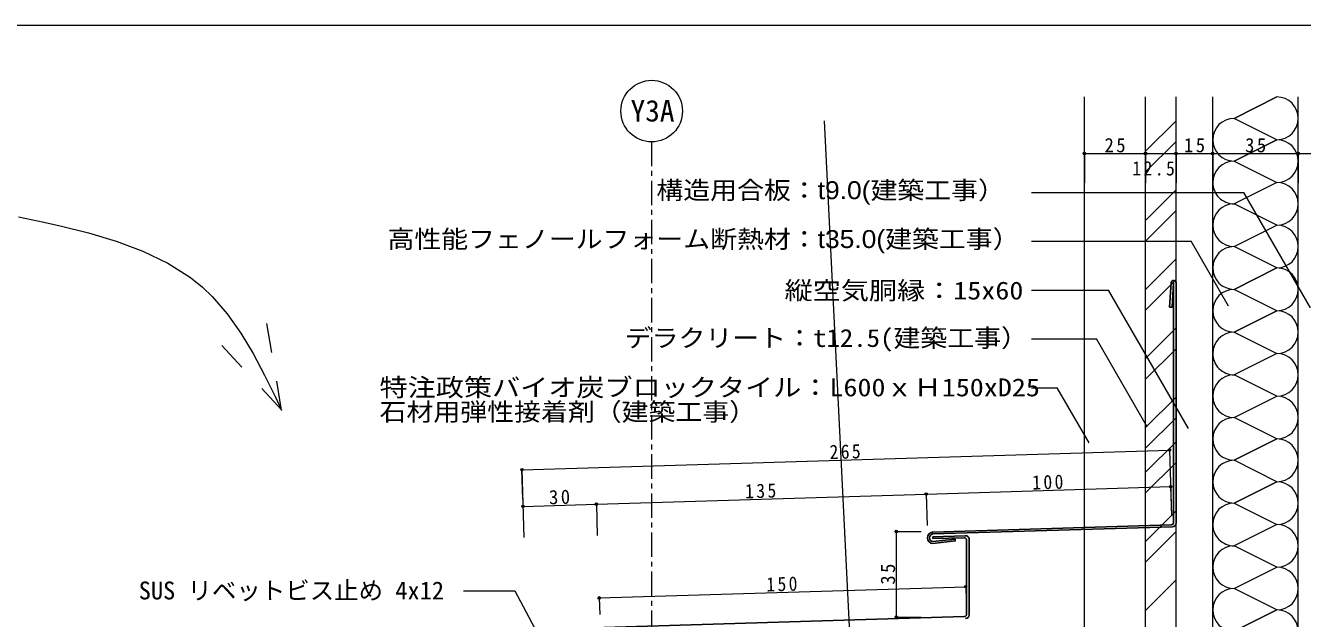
# Model space of a CAD drawing. Units: millimetres at full size. Extents: x -818 to 4206, y -602 to 594.
# Drawn here: x 22 to 544, y 323 to 565 of the extents above; entities that cross this region are included whole.
import ezdxf
from ezdxf.enums import TextEntityAlignment as Align

# ---------------------------------------------------------------- set-up
doc = ezdxf.new("R2010")
doc.units = ezdxf.units.MM
doc.header["$LTSCALE"] = 2
doc.header["$PDMODE"] = 32
doc.header["$PDSIZE"] = 1
doc.linetypes.add('CHAIN1', pattern=[8, 5, -1, 1, -1])
doc.linetypes.add('DASHED_SPACED', pattern=[12, 6, -6])
for name, color, linetype, lineweight in [('0-4_壁', 7, 'Continuous', 18), ('5-1_寸法', 5, 'Continuous', 13), ('F-A_F-Aﾚｲﾔ', 4, 'Continuous', 18)]:
    doc.layers.add(name, color=color, linetype=linetype, lineweight=lineweight)
doc.styles.add('__：', font='')
doc.styles.add('ＭＳ ゴシック', font='')
doc.styles.get('__：').set_extended_font_data('__：')
doc.styles.get('ＭＳ ゴシック').set_extended_font_data('MS Gothic')

# ---------------------------------------------------------------- blocks, each defined once
blk = doc.blocks.new('A$C6655204a')
at = {"layer": '0-4_壁'}
blk.add_lwpolyline([(13326.73, -16574.62), (13326.73, -2645.93), (-7158.73, -2645.93), (-7158.73, -16574.62)], close=True, dxfattribs=at)

msp = doc.modelspace()

# ---------------------------------------------------------------- linework, layer by layer
at = {"layer": '5-1_寸法', "lineweight": 9}
for p, q in [((454.771, 301.221), (454.771, 536.229)), ((479.771, 301.221), (479.771, 536.229)), ((492.271, 301.221), (492.271, 536.229)), ((507.271, 2.479), (507.271, 536.229)), ((542.271, 2.479), (542.271, 536.229)), ((348.268, 526.424), (370.99, 71.989))]:
    msp.add_line(p, q, dxfattribs=at)
at = {"layer": '5-1_寸法', "color": 4}
for p, q in [((516.021, 527.479), (533.521, 536.229)), ((479.771, 514.014), (492.271, 526.514)), ((479.771, 505.528), (492.271, 518.028)), ((433.186, 497.167), (519.976, 497.167)), ((479.771, 485.729), (492.271, 498.229)), ((533.521, 501.229), (516.021, 492.479)), ((547.256, 449.916), (519.976, 497.167)), ((479.771, 477.244), (492.271, 489.744)), ((433.186, 477.167), (498.391, 477.167)), ((513.711, 450.633), (498.391, 477.167)), ((479.771, 457.445), (492.271, 469.945)), ((479.771, 448.96), (492.271, 461.46)), ((433.186, 457.167), (464.674, 457.167)), ((497.398, 400.489), (464.674, 457.167)), ((479.771, 429.161), (492.271, 441.661)), ((433.186, 437.167), (459.674, 437.167)), ((480.416, 401.242), (459.674, 437.167)), ((479.771, 420.675), (492.271, 433.175)), ((533.521, 431.229), (516.021, 422.479)), ((433.186, 417.167), (443.682, 417.167)), ((456.694, 394.63), (443.682, 417.167)), ((479.771, 400.876), (492.271, 413.376)), ((479.771, 392.391), (492.271, 404.891)), ((479.771, 382.592), (492.271, 395.092)), ((479.771, 374.107), (492.271, 386.607)), ((479.771, 354.308), (492.271, 366.808)), ((533.521, 361.229), (516.021, 352.479)), ((479.771, 345.823), (492.271, 358.323)), ((479.771, 326.024), (492.271, 338.524))]:
    msp.add_line(p, q, dxfattribs=at)
at = {"layer": '5-1_寸法', "color": 1, "linetype": 'CHAIN1'}
msp.add_line((277.771, 517.961), (277.771, 2.479), dxfattribs=at)
at = {"layer": '5-1_寸法', "color": 3}
for p, q in [((454.771, 513.093), (454.771, 501.149)), ((454.771, 513.093), (479.771, 513.093)), ((479.771, 513.093), (479.771, 501.149)), ((479.771, 513.093), (492.271, 513.093)), ((492.271, 513.093), (492.271, 501.149)), ((492.271, 513.093), (507.271, 513.093)), ((507.271, 513.093), (507.271, 501.149)), ((507.271, 513.093), (542.271, 513.093)), ((542.271, 513.093), (542.271, 501.149)), ((542.271, 513.093), (551.271, 513.093)), ((224.697, 383.601), (489.573, 391.693)), ((489.573, 391.693), (490.391, 364.928)), ((225.063, 371.6), (224.697, 383.601)), ((224.697, 383.601), (225.545, 355.825)), ((390.078, 373.653), (490.031, 376.707)), ((490.031, 376.707), (490.398, 364.707)), ((255.141, 369.531), (390.078, 373.653)), ((390.078, 373.653), (390.468, 360.864)), ((225.155, 368.615), (255.141, 369.531)), ((255.141, 369.531), (255.531, 356.741)), ((377.818, 358.332), (377.818, 323.325)), ((377.818, 358.332), (388.022, 358.332)), ((256.313, 331.162), (406.243, 335.743)), ((406.243, 335.743), (406.41, 330.267)), ((256.313, 331.162), (256.521, 324.361)), ((377.818, 323.325), (388.022, 323.325))]:
    msp.add_line(p, q, dxfattribs=at)
at = {"layer": '5-1_寸法', "color": 2, "lineweight": 25}
for p, q in [((490.273, 460.184), (489.656, 450.203)), ((491.271, 460.122), (490.654, 450.141)), ((491.271, 440.152), (491.271, 460.122)), ((492.271, 460.122), (492.271, 361.81)), ((489.656, 450.203), (490.654, 450.141)), ((491.271, 362.095), (491.271, 440.152)), ((492.271, 361.81), (492.271, 440.152)), ((492.271, 361.81), (492.271, 440.152)), ((490.301, 361.095), (392.679, 358.119)), ((490.817, 360.311), (392.747, 357.32)), ((406.07, 356.614), (392.769, 356.208)), ((392.769, 356.208), (392.785, 355.408)), ((405.585, 355.799), (392.785, 355.408)), ((392.809, 354.2), (401.865, 355.267)), ((406.616, 354.799), (406.616, 324.514)), ((407.616, 355.115), (407.616, 324.229)), ((405.646, 323.514), (258.164, 319.017))]:
    msp.add_line(p, q, dxfattribs=at)
at = {"layer": '5-1_寸法', "color": 4}
for points in [[(533.521, 536.229), (516.021, 527.479), (533.521, 536.229)], [(516.021, 509.979), (533.521, 518.729), (516.021, 527.479)], [(533.521, 518.729), (516.021, 509.979), (533.521, 501.229)], [(516.021, 457.479), (533.521, 466.229), (516.021, 474.979), (533.521, 483.729), (516.021, 492.479)], [(533.521, 466.229), (516.021, 457.479), (533.521, 466.229)], [(516.021, 439.979), (533.521, 448.729), (516.021, 457.479)], [(533.521, 448.729), (516.021, 439.979), (533.521, 431.229)], [(516.021, 387.479), (533.521, 396.229), (516.021, 404.979), (533.521, 413.729), (516.021, 422.479)], [(533.521, 396.229), (516.021, 387.479), (533.521, 396.229)], [(516.021, 369.979), (533.521, 378.729), (516.021, 387.479)], [(533.521, 378.729), (516.021, 369.979), (533.521, 361.229)], [(516.021, 317.479), (533.521, 326.229), (516.021, 334.979), (533.521, 343.729), (516.021, 352.479)], [(533.521, 326.229), (516.021, 317.479), (533.521, 326.229)]]:
    msp.add_lwpolyline(points, dxfattribs=at)
at = {"layer": '5-1_寸法', "color": 2, "lineweight": 25}
msp.add_lwpolyline([(392.821, 353.396), (401.959, 354.472), (401.865, 355.267)], dxfattribs=at)
at = {"layer": '5-1_寸法', "color": 4}
msp.add_circle((277.771, 530.449), 12.6, dxfattribs=at)
for centre, start, end in [((533.521, 527.479), 270, 90), ((516.021, 518.729), 90, 270), ((533.521, 509.979), 270, 90), ((533.521, 509.979), 270, 90), ((516.021, 501.229), 90, 180), ((516.021, 501.229), 179.99998, 270), ((533.521, 492.479), 0, 90), ((516.021, 483.729), 90, 270), ((533.521, 492.479), 270, 359.99998), ((533.521, 474.979), 270, 90), ((516.021, 466.229), 90, 270), ((533.521, 457.479), 270, 90), ((516.021, 448.729), 90, 270), ((533.521, 439.979), 270, 90), ((533.521, 439.979), 270, 90), ((516.021, 431.229), 90, 180), ((516.021, 431.229), 179.99998, 270), ((533.521, 422.479), 0, 90), ((516.021, 413.729), 90, 270), ((533.521, 422.479), 270, 359.99998), ((533.521, 404.979), 270, 90), ((516.021, 396.229), 90, 270), ((533.521, 387.479), 270, 90), ((516.021, 378.729), 90, 270), ((533.521, 369.979), 270, 90), ((533.521, 369.979), 270, 90), ((516.021, 361.229), 90, 180), ((516.021, 361.229), 179.99998, 270), ((533.521, 352.479), 0, 90), ((516.021, 343.729), 90, 270), ((533.521, 352.479), 270, 359.99998), ((533.521, 334.979), 270, 90), ((516.021, 326.229), 90, 270), ((533.521, 317.479), 270, 90)]:
    msp.add_arc(centre, 8.75, start, end, dxfattribs=at)
at = {"layer": '5-1_寸法', "color": 2, "lineweight": 25}
for centre, radius, start, end in [((491.27, 460.094), 1.001, 1.59538, 174.86922), ((490.271, 362.095), 1, 271.74652, 0), ((490.771, 361.81), 1.5, 271.74652, 0), ((392.985, 355.764), 2.374, 97.39827, 266.04173), ((392.985, 355.764), 1.574, 98.69478, 263.59661), ((405.616, 354.799), 1, 0, 91.74652), ((406.116, 355.115), 1.5, 0, 91.74652), ((405.616, 324.514), 1, 271.74652, 0), ((406.116, 324.229), 1.5, 271.74652, 0)]:
    msp.add_arc(centre, radius, start, end, dxfattribs=at)
at = {"layer": '5-1_寸法', "color": 3}
for p in [(454.771, 513.093), (479.771, 513.093), (492.271, 513.093), (507.271, 513.093), (542.271, 513.093), (489.573, 391.693), (224.697, 383.601), (490.031, 376.707), (390.078, 373.653), (225.155, 368.615), (255.141, 369.531), (377.818, 358.332), (406.243, 335.743), (256.313, 331.162), (377.818, 323.325)]:
    msp.add_point(p, dxfattribs=at)
at = {"layer": 'F-A_F-Aﾚｲﾔ', "color": 1, "linetype": 'DASHED_SPACED'}
msp.add_line((126.508, 408.07), (101.7, 434.809), dxfattribs=at)
msp.add_lwpolyline([(18.792, 487.124), (29.112, 484.954), (35.866, 483.441), (47.44, 480.567), (58.754, 477.202), (69.609, 473.16), (79.808, 468.26), (89.15, 462.318), (94.098, 458.321), (98.01, 454.577), (104.164, 447.447), (109.687, 439.6), (114.718, 431.192), (119.395, 422.38), (123.853, 413.32), (126.394, 408.014), (120.339, 443.983)], dxfattribs=at)
at = {"layer": 'F-A_F-Aﾚｲﾔ', "lineweight": 13}
msp.add_lwpolyline([(200.816, 334.115), (221.808, 334.115), (248.207, 284.226)], dxfattribs=at)

# ---------------------------------------------------------------- block references
at = {"layer": 'F-A_F-Aﾚｲﾔ', "xscale": 0.08, "yscale": 0.08}
msp.add_blockref('A$C6655204a', (-245.505, 777.16), dxfattribs=at)

# ---------------------------------------------------------------- texts
at = {"layer": '5-1_寸法', "color": 7, "style": 'ＭＳ ゴシック'}
msp.add_text('Y3A', height=8.798, dxfattribs=at).set_placement((269.155, 523.551), align=Align.BOTTOM_LEFT)
at = {"layer": '5-1_寸法', "color": 3, "style": 'ＭＳ ゴシック'}
msp.add_text('SUS リベットビス止め 4x12 ', height=7.331, dxfattribs=at).set_placement((67.961, 328.331), align=Align.BOTTOM_LEFT)
at = {"layer": '5-1_寸法', "color": 7, "char_height": 5.865, "attachment_point": 7, "style": 'ＭＳ ゴシック'}
for s, insert in [('\\T1.27;\\W0.95;25', (463.021, 513.493)), ('\\T1.27;\\W0.95;15', (495.521, 513.493)), ('\\T1.27;\\W0.95;35', (520.521, 513.493)), ('\\T1.28;\\W0.9;12.5', (474.381, 503.995))]:
    msp.add_mtext(s, dxfattribs=dict(at, insert=insert))
for s, insert, rotation in [('\\T1.27;\\W0.9;265', (350.626, 387.848), 1.75), ('\\T1.27;\\W0.9;100', (433.545, 375.382), 1.75), ('\\T1.27;\\W0.9;135', (316.1, 371.793), 1.75), ('\\T1.27;\\W0.95;30', (235.887, 369.343), 1.75), ('\\T1.27;\\W0.95;35', (377.418, 336.579), 90), ('\\T1.27;\\W0.9;150', (324.769, 333.654), 1.75)]:
    msp.add_mtext(s, dxfattribs=dict(at, insert=insert, rotation=rotation))
at = {"layer": 'F-A_F-Aﾚｲﾔ', "color": 3}
for s, style, width, p in [('構造用合板：t9.0(建築工事）', '__：', 1.1, (279.697, 492.196)), ('高性能フェノールフォーム断熱材：t35.0(建築工事）', '__：', 1.1, (169.697, 472.196)), ('縦空気胴縁：15x60', 'ＭＳ ゴシック', 1.15, (332.14, 451.13)), ('デラクリート：t12.5(建築工事）', 'ＭＳ ゴシック', 1.1, (266.776, 431.697)), ('特注政策バイオ炭ブロックタイル：L600ｘＨ150xD25', 'ＭＳ ゴシック', 1.15, (166.488, 411.469)), ('石材用弾性接着剤（建築工事）', 'ＭＳ ゴシック', 1.1, (166.488, 401.469))]:
    msp.add_text(s, height=7.331, dxfattribs=dict(at, style=style, width=width)).set_placement(p, align=Align.BOTTOM_LEFT)

doc.saveas('drawing.dxf')
